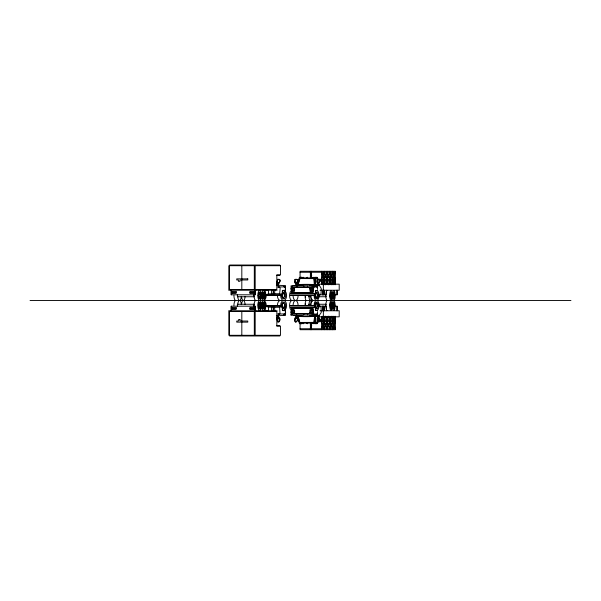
<?xml version="1.0" encoding="UTF-8"?>
<svg xmlns="http://www.w3.org/2000/svg" width="601" height="601" viewBox="0 0 601 601"><rect width="100%" height="100%" fill="white"/><g stroke="black" fill="none" stroke-linecap="round" stroke-linejoin="round"><path stroke-width="0.9" d="M295.587 282.327L296.023 282.177L296.225 284.619M285.167 291.485L285.445 287.984L284.551 287.27M285.347 291.568L285.452 287.368L284.461 286.917L278.984 286.925L276.625 281.185M318.275 318.169L318.65 316.261L315.608 316.442L315.029 322.406L317.448 322.354M315.57 316.75L315.097 322.226L317.396 322.294M284.093 286.767C284.574 284.273 283.402 288.029 285.362 286.91L285.46 285.926L284.19 285.791M274.897 290.043L274.529 293.724L279.968 293.724L279.781 294.295M291.049 315.067C290.726 312.295 294.167 316.096 290.974 315.067L291.147 314.09M314.135 286.91L312.858 286.775L312.956 285.798L314.233 285.933L314.068 286.91L314.233 285.933M312.926 286.775L313.031 285.798M317.486 289.344L317.396 287.601L316.359 286.925L292.139 286.925L290.922 287.939L291.222 291.575L291.47 292.259L292.965 292.98L311.618 292.98L313.113 292.259L313.662 287.939L312.002 286.001L315.998 285.858L316.359 286.925M278.045 287.368L278.661 283.086M278.21 287.368L278.826 283.086M309.906 288.442L310.033 291.357L311.964 291.5L312.588 289.201L311.896 288.18M317.388 287.376L318.027 282.177L318.5 282.32M317.561 287.376L318.207 282.177M281.809 295.482L281.997 294.287L282.049 295.482L266.22 295.527A5.018 2.96 -90 0 1 263.283 300.5A5.018 2.96 -90 0 1 266.243 305.518L282.049 305.518L281.997 306.713L281.809 305.518M296.098 316.381L295.85 318.823M318.29 318.703L317.388 313.624M285.543 308.411L284.649 310.619L282.598 310.619L281.861 305.473L281.08 306.3L264.538 306.202M318.342 318.139L318.703 316.457M317.486 311.656L317.396 313.399L315.405 315.668L314.669 323.691L317.11 323.691L317.816 321.467M318.522 318.154L319.056 315.668L321.235 312.55L321.032 307.269L319.867 305.962M317.531 310.229L317.426 310.619L315.66 310.236L315.112 304.316L315.157 305.511L290.253 305.466M315.548 307.577L315.112 306.705M302.22 277.309L299.779 277.309L299.321 277.88L297.014 285.332L296.413 285.858M298.982 279.6L297.593 284.739M298.982 279.826L297.653 284.528M274.867 293.724L273.703 294.798M280.224 307.021L279.63 307.276L279.983 313.399L278.06 315.668L276.625 319.815M276.7 318.522L277.422 316.735M301.018 277.309L300.883 277.685L301.469 277.309M303.61 277.309L303.032 277.685L303.723 277.309M307.449 277.309L306.863 277.685L307.562 277.309M297.593 316.261L298.982 321.4M313.204 277.309L312.618 277.685L313.316 277.309M310.995 277.354L311.611 275.776L310.379 272.606M311.033 277.632L311.686 275.964M321.58 278.932L322.812 275.776L321.58 272.606M324.194 272.245L322.887 275.589L321.58 272.245M321.58 279.307L322.887 275.964L324.194 279.307M324.345 278.932L325.577 275.776L324.345 272.606M326.959 272.245L325.652 275.589L324.345 272.245L322.962 275.776L324.345 279.307L325.652 275.964L326.959 279.307M324.194 281.215L322.887 284.558L321.58 281.215M322.962 284.746L324.345 281.215L325.652 284.558L326.959 281.215M327.102 278.932L328.341 275.776L327.102 272.606M329.724 272.245L328.416 275.589L327.102 272.245L325.727 275.776L327.102 279.307L328.416 275.964L329.724 279.307M325.727 284.746L327.102 281.215L328.416 284.558L329.724 281.215M310.379 328.394L311.611 325.224L310.995 323.646M311.686 325.411L310.379 328.755L300.064 328.755M329.866 278.932L331.106 275.776L329.866 272.606M332.488 272.245L331.174 275.589L329.866 272.245L328.484 275.776L329.866 279.307L331.174 275.964L332.488 279.307M328.484 284.746L329.866 281.215L331.174 284.558L332.488 281.215M332.631 278.932L333.863 275.776L332.631 272.606M335.245 272.245L333.938 275.589L332.631 272.245L331.249 275.776L332.631 279.307L333.938 275.964L335.245 279.307M331.249 284.746L332.631 281.215L333.938 284.558L335.245 281.215M334.013 284.746L335.396 281.215L318.77 281.215M321.58 319.424L322.812 316.254M321.58 319.785L322.887 316.442L324.194 319.785M324.345 319.424L325.577 316.254M321.58 328.394L322.812 325.224L321.58 322.068M324.194 321.693L322.887 325.036L321.58 321.693M321.58 328.755L322.887 325.411L324.194 328.755M327.102 319.424L328.341 316.254M324.345 328.394L325.577 325.224L324.345 322.068M326.959 321.693L325.652 325.036L324.345 321.693L322.962 325.224L324.345 328.755L325.652 325.411L326.959 328.755M329.866 319.424L331.106 316.254M327.102 328.394L328.341 325.224L327.102 322.068M329.724 321.693L328.416 325.036L327.102 321.693L325.727 325.224L327.102 328.755L328.416 325.411L329.724 328.755M332.631 319.424L333.863 316.254M329.866 328.394L331.106 325.224L329.866 322.068M332.488 321.693L331.174 325.036L329.866 321.693L328.484 325.224L329.866 328.755L331.174 325.411L332.488 328.755M332.631 328.394L333.863 325.224L332.631 322.068M335.245 321.693L333.938 325.036L332.631 321.693L331.249 325.224L332.631 328.755L333.938 325.411L335.245 328.755M332.871 306.502L332.804 305.511M333.758 304.519L333.825 305.511M299.26 278.939L299.486 278.473M277.234 284.521L276.7 282.478M277.294 284.731L276.881 282.71M315.623 316.599L318.62 316.509M291.943 288.826L292.537 288.42L294.633 288.826M309.853 288.826L310.447 288.42L312.535 288.826M291.943 312.174L292.537 312.58L294.633 312.174M312.535 312.174L311.942 312.58L309.853 312.174M292.056 288.72L292.537 288.42M294.52 312.28L294.039 312.58M292.514 288.18L291.928 288.442L292.124 291.357L294.452 291.357L294.58 288.442L292.447 288.18M309.838 288.442L310.424 288.18M292.447 312.82L294.513 312.558M294.062 312.82L294.685 311.799L294.054 309.5L292.124 309.643L291.891 311.799L292.514 312.82M311.896 312.82L312.588 311.799L311.964 309.5L310.033 309.643L309.906 312.558M284.551 313.73L285.445 313.016L285.167 309.515M284.093 314.233L285.362 314.09L285.46 315.074L284.19 315.209L284.093 314.233L284.19 315.209M312.858 314.225C314.451 313.031 314.894 315.976 312.956 315.202L312.858 314.225L313.031 315.202M303.032 284.979L293.1 285.55L312.903 285.107M303.032 316.021L293.1 315.45L303.032 316.021L319.056 315.668M278.323 315.72L283.529 315.457M309.38 316.021L312.903 315.893M307.509 286.166L307.577 286.677M303.715 286.459L303.76 286.256M296.729 314.323L296.706 314.533M303.753 286.166L303.618 286.677M316.359 314.075L292.139 314.075L290.922 313.061L291.222 309.425L291.47 308.741L292.965 308.02L311.618 308.02L313.113 308.741L313.662 313.061L312.002 314.999L315.998 315.142M229.574 265.026L279.863 265.026M300.064 272.245L310.379 272.245L311.686 275.589M311.265 272.245L335.396 272.245L334.013 275.776L335.396 279.307L317.546 279.285C315.044 284.408 321.467 284.408 318.973 279.285M276.445 275.423L279.953 275.423M311.401 277.309L310.702 277.685L311.28 277.309L311.265 271.291M299.321 277.88L317.463 277.88L317.816 279.533M317.396 278.706L315.097 278.774L315.608 284.558L318.65 284.739L318.342 282.861M318.77 280.261L335.396 280.261M298.043 284.175L296.165 284.175L296.165 285.903M318.35 284.175L339.204 284.175L339.204 290.238L320.01 290.238M276.362 285.332L278.06 285.332M319.867 295.038L321.032 293.731L321.235 288.45L319.649 285.858L319.056 285.332L309.38 284.979M285.46 285.926L285.362 286.91M310.356 288.18L311.964 288.18M228.703 290.238L277.076 290.238M263.614 290.546L268.459 290.546L268.459 294.302L264.372 294.302M290.426 293.265L314.203 293.265M290.426 293.468L314.203 293.468M268.121 293.836L273.463 293.836L273.463 290.238M264.538 294.798L281.08 294.7L281.861 295.527L282.598 290.381L284.649 290.381L285.543 292.589M318.643 294.798L325.765 294.798L325.765 296.744M334.622 294.798L337.131 294.798L337.131 290.238M290.426 295.061L314.203 295.061M290.426 295.264L314.203 295.264M290.253 295.534L315.157 295.489L315.112 296.684L315.66 290.764L317.426 290.381L317.531 290.771M333.825 295.489L333.758 296.481M254.373 296.744L237.403 296.744L237.403 294.798M311.265 296.744L308.846 296.744L308.846 295.452M318.643 296.744L326.073 296.744M30.05 300.462L570.95 300.462M254.373 304.256L237.403 304.256L237.403 306.202M311.265 304.256L308.846 304.256L308.846 305.548M318.643 304.256L326.073 304.256M290.426 305.736L314.203 305.736M290.426 305.939L314.203 305.939M318.643 306.202L325.765 306.202L325.765 304.256M334.622 306.202L337.131 306.202L337.131 310.762M264.372 306.698L268.459 306.698L268.459 310.454L263.614 310.454M268.121 307.164L273.463 307.164L273.463 310.762M290.426 307.532L314.203 307.532M290.426 307.735L314.203 307.735M228.703 310.762L277.076 310.762M320.01 310.762L339.204 310.762L339.204 316.825L318.35 316.825M310.356 312.82L311.964 312.82M285.362 314.09L285.46 315.074M303.76 314.744L303.618 314.323L303.753 314.834M276.362 315.668L278.06 315.668M278.045 313.632L278.488 316.389M296.225 316.381L296.023 318.823L295.527 318.71M298.043 316.825L296.165 316.825L296.165 315.097M318.77 319.785L335.396 319.785L334.013 316.254M318.77 320.739L335.396 320.739M318.77 321.693L335.396 321.693L334.013 325.224L335.396 328.755L311.265 328.755M296.413 315.142L297.014 315.668L299.321 323.12L317.463 323.12M302.22 323.691L299.779 323.691L299.321 323.12M303.723 323.691L303.032 323.315L303.61 323.691M307.562 323.691L306.863 323.315L307.449 323.691M311.401 323.691L310.702 323.315L311.28 323.691L311.265 329.709M313.316 323.691L312.618 323.315L313.204 323.691M276.445 325.577L279.953 325.577M229.574 335.974L279.863 335.974M278.984 314.075L285.137 313.902L285.633 313.061L285.347 309.432M307.577 314.323L307.509 314.834M278.323 285.28L283.529 285.543M278.984 286.925L279.983 287.601L280.164 288.442L279.63 293.724L280.224 293.979M309.838 312.558L310.424 312.82M273.703 306.202L274.867 307.276M294.039 288.42L294.52 288.72M292.537 312.58L292.056 312.28M315.998 285.858L315.405 285.332L314.669 277.309L317.11 277.309L317.463 277.88M315.112 294.295L315.548 293.423M277.294 316.269L277.316 316.757M335.245 319.785L333.938 316.442L332.631 319.785L331.249 316.254M332.488 319.785L331.174 316.442L329.866 319.785L328.484 316.254M329.724 319.785L328.416 316.442L327.102 319.785L325.727 316.254M326.959 319.785L325.652 316.442L324.345 319.785L322.962 316.254M311.033 323.368L311.686 325.036M332.631 281.576L333.863 284.746M329.866 281.576L331.106 284.746M327.102 281.576L328.341 284.746M324.345 281.576L325.577 284.746M321.58 281.576L322.812 284.746M317.448 278.646L315.029 278.594L315.502 284.273L318.598 284.528L318.275 282.831M301.469 323.691L300.883 323.315L301.018 323.691M279.781 306.705L279.968 307.276L274.529 307.276L274.897 310.957M318.522 282.846L319.056 285.332M296.098 284.619L295.85 282.177M278.826 317.914L278.21 313.632M278.421 316.389L278.661 317.914M317.561 313.624L318.207 318.823M336.966 290.238L336.966 294.798M336.966 306.202L336.966 310.762M335.396 284.746L335.396 271.291L300.064 271.291L300.064 278.173M335.396 316.254L335.396 329.709L300.064 329.709L300.064 322.827M332.631 271.291L332.631 284.746M332.631 316.254L332.631 329.709M329.866 271.291L329.866 284.746M329.866 316.254L329.866 329.709M327.102 271.291L327.102 284.746M327.102 316.254L327.102 329.709M326.463 290.238L326.463 294.265L324.292 294.265L324.292 290.238M326.463 310.762L326.463 306.735L324.292 306.735L324.292 310.762M324.345 271.291L324.345 284.746M324.345 316.254L324.345 329.709M323.834 290.238L323.834 294.798M323.834 306.202L323.834 310.762M323.631 290.238L323.631 294.798M323.631 306.202L323.631 310.762M323.361 284.175L323.361 290.238M323.361 310.762L323.361 316.825M322.609 290.238L322.609 294.798M322.609 306.202L322.609 310.762M322.414 290.238L322.414 294.798M322.414 306.202L322.414 310.762M321.58 271.291L321.58 284.288M321.58 316.712L321.58 329.709M310.379 271.291L310.379 277.129M310.379 323.871L310.379 329.709M273.2 290.238L273.2 293.836M273.2 307.164L273.2 310.762M271.592 290.238L271.592 293.836M271.592 307.164L271.592 310.762M265.274 290.546L265.274 294.302M265.274 306.698L265.274 310.454M255.207 290.238L255.207 294.798L231.107 294.798L231.107 290.238M255.207 310.762L255.207 306.202L231.107 306.202L231.107 310.762M254.974 290.238L254.974 294.798M254.974 306.202L254.974 310.762M253.735 294.798L253.735 296.744M253.735 304.256L253.735 306.202M253.209 291.823L253.209 293.168M253.209 307.832L253.209 309.177M251.984 291.823L251.984 293.168M251.984 307.832L251.984 309.177M250.767 291.823L250.767 293.168M250.767 307.832L250.767 309.177M241.82 265.702L241.82 289.554M241.82 311.446L241.82 335.298M235.111 291.823L235.111 293.168M235.111 307.832L235.111 309.177M233.894 291.823L233.894 293.168M233.894 307.832L233.894 309.177M232.67 291.823L232.67 293.168M232.67 307.832L232.67 309.177M231.34 290.238L231.34 294.798M231.34 306.202L231.34 310.762M228.943 265.702L228.943 289.554M228.943 311.446L228.943 335.298M280.667 305.518A5.018 2.96 -90 0 1 284.145 300.575A5.018 2.96 -90 0 1 286.414 307.231A5.018 2.96 -90 0 1 282.147 309.861M282.147 291.139A5.018 2.96 -90 0 1 286.414 293.769A5.018 2.96 -90 0 1 284.145 300.425A5.018 2.96 -90 0 1 280.667 295.482M277.407 305.518A5.018 2.96 -90 0 1 280.366 300.5A5.018 2.96 -90 0 1 277.407 295.482M241.549 304.647A5.018 1.811 -90 0 1 243.33 300.492A5.018 1.811 -90 0 0 245.118 296.353M245.118 304.647A5.018 1.811 -90 0 0 243.33 300.492A5.018 1.811 -90 0 1 241.549 296.353M233.939 305.511A5.018 1.811 -90 0 1 235.75 300.492A5.018 1.811 -90 0 1 233.939 295.489M237.733 304.647A5.018 1.811 -90 0 1 239.521 300.492A5.018 1.811 -90 0 0 241.309 296.353M241.309 304.647A5.018 1.811 -90 0 0 239.521 300.492A5.018 1.811 -90 0 1 237.733 296.353M255.853 310.522A5.018 1.811 -90 0 1 254.944 309.853M254.035 305.511A5.018 1.811 -90 0 1 255.853 300.492A5.018 1.811 -90 0 1 254.035 295.489M254.944 291.147A5.018 1.811 -90 0 1 255.853 290.478M290.478 291.643A5.018 2.509 -90 0 0 289.735 297.202A5.018 2.509 -90 0 0 292.086 300.508A5.018 2.509 -90 0 0 289.735 303.798A5.018 2.509 -90 0 0 290.478 309.357M298.096 295.489A5.018 2.509 -90 0 1 295.587 300.508A5.018 2.509 -90 0 0 293.078 305.511M293.078 295.489A5.018 2.509 -90 0 0 295.587 300.508A5.018 2.509 -90 0 1 298.096 305.511M315.337 291.147A5.018 2.509 -90 0 1 318.943 293.776A5.018 2.509 -90 0 1 317.027 300.432A5.018 2.509 -90 0 1 314.083 295.489M310.582 295.489A5.018 2.509 -90 0 0 313.091 300.508A5.018 2.509 -90 0 0 310.582 305.511M325.952 293.769A5.018 1.3 -90 0 0 327.177 300.508A5.018 1.3 -90 0 0 325.952 307.231M326.05 292.98A5.018 1.3 -90 0 1 327.177 290.478M305.053 295.489A5.018 1.3 -90 0 0 306.352 300.508A5.018 1.3 -90 0 0 305.053 305.511M305.593 297.187A3.388 0.879 -90 0 1 305.473 295.489M311.378 297.998A5.018 1.3 -90 0 1 309.921 300.335A5.018 1.3 -90 0 1 308.959 295.489M312.332 299.831A5.018 1.3 -90 0 0 312.986 300.508A5.018 1.3 -90 0 0 312.332 301.169M314.083 305.511A5.018 2.509 -90 0 1 317.027 300.568A5.018 2.509 -90 0 1 318.943 307.224A5.018 2.509 -90 0 1 315.337 309.853M327.177 310.522A5.018 1.3 -90 0 1 326.05 308.02M305.473 305.511A3.388 0.879 -90 0 1 305.593 303.813M308.959 305.511A5.018 1.3 -90 0 1 309.921 300.665A5.018 1.3 -90 0 1 311.378 303.002M330.047 304.316L329.964 305.511L330.047 304.316M331.098 305.511L331.121 306.705L331.098 305.511M332.781 294.295L332.699 295.489L332.781 294.295M291.447 309.507L291.162 313.016L292.078 313.722L312.317 313.722L313.234 313.016L312.745 308.967L311.476 308.373L292.92 308.373L291.447 309.507M313.234 287.984L312.745 292.033L311.476 292.627L292.92 292.627L291.65 292.033L291.162 287.984L292.078 287.278L312.317 287.278L313.234 287.984M314.586 316.532L313.88 322.384L300.32 322.444L299.816 322.346L298.284 316.419A145.705 140.732 -87 0 0 314.285 316.419L314.586 316.532M314.759 316.509L314.165 322.489L313.602 322.602L299.734 322.489L297.833 316.509L314.759 316.509M258.392 304.316L258.422 305.511A3.388 1.225 -90 0 1 260.233 302.573A3.388 1.225 -90 0 1 260.233 308.448A3.388 1.225 -90 0 1 258.392 305.511L258.392 304.316M259.857 305.511L259.895 306.705L259.857 305.511M262.209 294.295L262.089 295.489L262.209 294.295M263.674 295.489L263.704 296.684L263.674 295.489M277.579 279.375C275.942 289.186 284.078 278.008 277.579 279.375M277.76 279.435C275.829 288.24 283.619 278.774 277.76 279.435M277.579 318.042C275.942 327.853 284.078 316.674 277.579 318.042M277.76 318.102L277.797 321.67L279.232 321.723L279.3 317.997L277.76 318.102M317.14 305.511L317.185 306.705L317.14 305.511M295.068 279.382C293.438 289.254 301.74 277.962 295.068 279.382M295.264 279.442C293.341 288.285 301.251 278.736 295.264 279.442M295.068 318.034C293.438 327.906 301.74 316.614 295.068 318.034M295.264 318.094C293.318 326.929 301.274 317.418 295.264 318.094M317.253 279.382C315.623 289.254 323.916 277.962 317.253 279.382M317.253 318.034C315.623 327.906 323.916 316.614 317.253 318.034M317.441 318.094L317.478 321.663L318.973 321.715L319.041 317.989L317.441 318.094M330.332 297.21L330.588 297.878L330.332 297.21M330.896 293.423L330.588 293.1L330.896 293.423M330.896 303.437L331.031 304.519L330.896 303.437M333.059 297.21L332.871 296.481L333.059 297.21M333.623 293.423L333.758 294.498L333.623 293.423M333.059 307.224L333.315 307.9L333.059 307.224M333.623 303.437L333.315 303.122L333.623 303.437M284.393 295.482L284.438 296.676L284.393 295.482M258.783 297.21L259.144 297.878L258.783 297.21M259.572 293.423L259.144 293.1L259.572 293.423M258.783 307.224L258.52 306.502L258.783 307.224M259.572 303.437L259.767 304.519L259.572 303.437M262.599 297.21L262.337 296.481L262.599 297.21M263.388 293.423L263.576 294.498L263.388 293.423M262.599 307.224L262.953 307.9L262.599 307.224M263.388 303.437L262.953 303.122L263.388 303.437M292.386 289.359L292.747 290.816L294.084 290.426L293.724 288.968L292.386 289.359M292.386 310.574L292.747 312.032L294.084 311.641L293.724 310.184L292.386 310.574M310.289 289.359L310.649 290.816L311.987 290.426L311.634 288.968L310.289 289.359M310.289 310.574L310.649 312.032L311.987 311.641L311.634 310.184L310.289 310.574M331.031 296.481L330.896 297.563L331.031 296.481M333.007 303.437L332.871 304.519L333.007 303.437M333.758 306.502L333.623 307.577L333.758 306.502M315.653 297.21L316.149 297.878L315.653 297.21M316.75 293.423L316.149 293.1L316.75 293.423M316.75 303.437L317.005 304.519L316.75 303.437M299.478 279.195L297.916 284.656L314.759 284.491L314.165 278.511L300.32 278.398L299.478 279.195M299.636 279.232L298.284 284.581A145.705 140.732 87 0 1 314.285 284.581L313.88 278.616L300.32 278.556L299.636 279.232M282.635 297.202L282.207 296.473L282.635 297.202M283.927 293.416L284.235 294.49L283.927 293.416M282.635 307.231L283.221 307.907L282.635 307.231M283.927 303.445L283.221 303.122L283.927 303.445M258.708 293.423L258.52 294.498L258.708 293.423M259.767 296.481L259.572 297.563L259.767 296.481M262.524 303.437L262.337 304.519L262.524 303.437M263.576 306.502L263.388 307.577L263.576 306.502M330.144 296.481L329.964 295.489L330.144 296.481M331.121 294.295L331.204 295.489L331.121 294.295M317.005 296.481L316.75 297.563L317.005 296.481M282.515 303.445L282.207 304.527L282.515 303.445M284.235 306.51L283.927 307.584L284.235 306.51M258.52 296.481L258.28 295.489L258.52 296.481M259.895 294.295L260.008 295.489L259.895 294.295M262.337 306.502L262.089 305.511L262.337 306.502M263.704 304.316L263.816 305.511L263.704 304.316M317.185 294.295L317.343 295.489L317.185 294.295M333.315 293.1L333.059 293.776L333.315 293.1M333.57 297.21L333.315 297.878L333.57 297.21M330.588 303.122L330.332 303.79L330.588 303.122M330.843 307.224L330.588 307.9L330.843 307.224M284.438 304.324L284.634 305.518L284.438 304.324M262.953 293.1L262.599 293.776L262.953 293.1M263.313 297.21L262.953 297.878L263.313 297.21M259.144 303.122L258.783 303.79L259.144 303.122M259.504 307.224L259.144 307.9L259.504 307.224M316.149 303.122L315.653 303.79L316.149 303.122M316.644 307.224L316.149 307.9L316.644 307.224M283.221 293.093L282.635 293.769L283.221 293.093M283.807 297.202L283.221 297.878L283.807 297.202M292.259 285.798L290.974 285.933L291.147 286.91L292.356 286.775L292.259 285.798M296.864 286.376L296.639 286.677L296.864 286.376M254.306 265.702L229.334 265.702L229.334 289.554L254.306 289.554L254.306 265.702M280.509 265.702L255.192 265.702L255.192 289.554L276.836 289.554L276.836 274.74L280.509 274.74L280.509 265.702M247.777 278.864L236.741 278.864L236.741 279.968L238.417 279.968L238.417 281.291L240.002 281.291L240.002 279.968L247.777 279.968L247.777 278.864M236.328 291.823L231.453 291.823L231.453 293.168L236.328 293.168L236.328 291.823M254.426 291.823L249.55 291.823L249.55 293.168L254.426 293.168L254.426 291.823M236.328 307.832L231.453 307.832L231.453 309.177L236.328 309.177L236.328 307.832M254.426 307.832L249.55 307.832L249.55 309.177L254.426 309.177L254.426 307.832M254.306 311.446L229.334 311.446L229.334 335.298L254.306 335.298L254.306 311.446M276.836 311.446L255.192 311.446L255.192 335.298L280.509 335.298L280.509 326.26L276.836 326.26L276.836 311.446M240.002 319.709L238.417 319.709L238.417 321.032L236.741 321.032L236.741 322.136L247.777 322.136L247.777 321.032L240.002 321.032L240.002 319.709M285.362 307.209A3.388 2.006 -90 0 0 283.627 302.123A3.388 2.006 -90 0 0 281.899 307.209A3.388 2.006 -90 0 0 285.362 307.209M264.335 309.853A5.018 1.811 -90 0 0 264.335 301.169A5.018 1.811 -90 0 0 261.615 305.511A5.018 1.811 -90 0 0 264.335 309.853M264.042 308.448A3.388 1.225 -90 0 0 264.042 302.573A3.388 1.225 -90 0 0 262.201 305.511A3.388 1.225 -90 0 0 264.042 308.448M260.526 309.853A5.018 1.811 -90 0 0 260.526 301.169A5.018 1.811 -90 0 0 257.806 305.511A5.018 1.811 -90 0 0 260.526 309.853M284.634 298.419A3.388 2.006 -90 0 0 284.634 292.544A3.388 2.006 -90 0 0 281.629 295.482A3.388 2.006 -90 0 0 284.634 298.419M264.335 299.831A5.018 1.811 -90 0 0 264.335 291.147A5.018 1.811 -90 0 0 261.615 295.489A5.018 1.811 -90 0 0 264.335 299.831M264.042 298.427A3.388 1.225 -90 0 0 264.042 292.552A3.388 1.225 -90 0 0 262.201 295.489A3.388 1.225 -90 0 0 264.042 298.427M260.526 299.831A5.018 1.811 -90 0 0 260.526 291.147A5.018 1.811 -90 0 0 257.806 295.489A5.018 1.811 -90 0 0 260.526 299.831M260.684 297.187A3.388 1.225 -90 0 0 259.617 292.101A3.388 1.225 -90 0 0 258.558 297.187A3.388 1.225 -90 0 0 260.684 297.187M317.441 298.427A3.388 1.698 -90 0 0 317.441 292.552A3.388 1.698 -90 0 0 314.894 295.489A3.388 1.698 -90 0 0 317.441 298.427M331.729 299.831A5.018 1.3 -90 0 0 331.729 291.147A5.018 1.3 -90 0 0 329.776 295.489A5.018 1.3 -90 0 0 331.729 299.831M331.519 298.427A3.388 0.879 -90 0 0 331.519 292.552A3.388 0.879 -90 0 0 330.197 295.489A3.388 0.879 -90 0 0 331.519 298.427M334.93 297.998A5.018 1.3 -90 0 0 333.81 290.478A5.018 1.3 -90 0 0 332.684 297.998A5.018 1.3 -90 0 0 334.93 297.998M334.246 298.427A3.388 0.879 -90 0 0 334.246 292.552A3.388 0.879 -90 0 0 332.931 295.489A3.388 0.879 -90 0 0 334.246 298.427M317.441 308.448A3.388 1.698 -90 0 0 317.441 302.573A3.388 1.698 -90 0 0 314.894 305.511A3.388 1.698 -90 0 0 317.441 308.448M331.729 309.853A5.018 1.3 -90 0 0 331.729 301.169A5.018 1.3 -90 0 0 329.776 305.511A5.018 1.3 -90 0 0 331.729 309.853M331.519 308.448A3.388 0.879 -90 0 0 331.519 302.573A3.388 0.879 -90 0 0 330.197 305.511A3.388 0.879 -90 0 0 331.519 308.448M334.457 309.853A5.018 1.3 -90 0 0 334.457 301.169A5.018 1.3 -90 0 0 332.511 305.511A5.018 1.3 -90 0 0 334.457 309.853M334.246 308.448A3.388 0.879 -90 0 0 334.246 302.573A3.388 0.879 -90 0 0 332.931 305.511A3.388 0.879 -90 0 0 334.246 308.448"/></g></svg>
